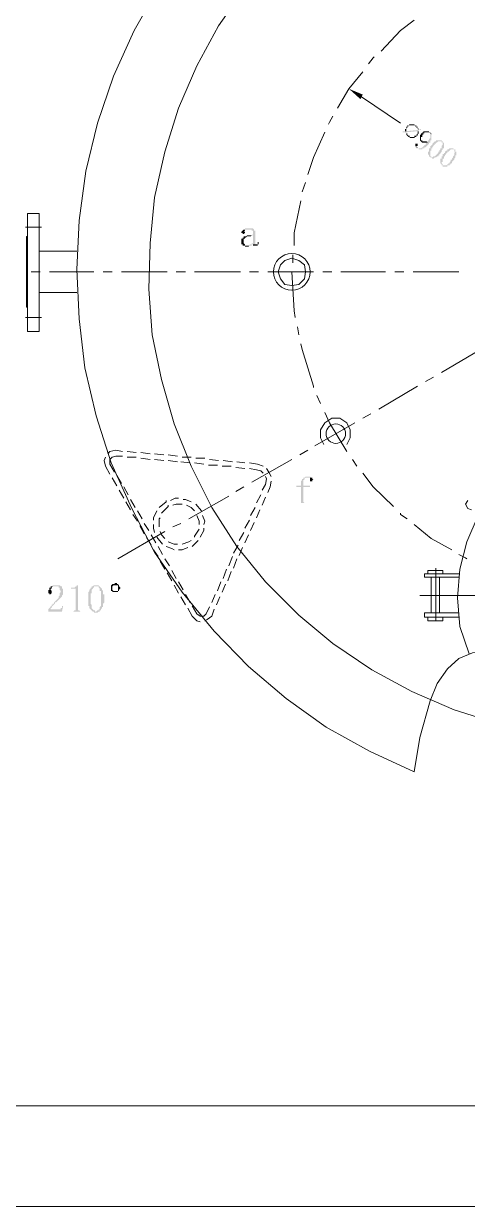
# Model space of a CAD drawing. Header units: millimetres. Extents: x 6 to 291, y 3 to 207.
# Drawn here: x 37.44 to 53.87, y 3.17 to 46.95 of the extents above; entities that cross this region are included whole.
import ezdxf

# ---------------------------------------------------------------- set-up
doc = ezdxf.new("R2010")
doc.units = ezdxf.units.MM

msp = doc.modelspace()

# ---------------------------------------------------------------- hatches: boundary and pattern name
at = {"true_color": 0x00ff00}
h = msp.add_hatch(color=3, dxfattribs=at)
h.dxf.hatch_style = 2
h.paths.add_polyline_path([(49.995526, 44.323), (49.910859, 44.153667), (49.487526, 44.534667)])
h = msp.add_hatch(color=3, dxfattribs=at)
h.dxf.hatch_style = 2
h.paths.add_polyline_path([(52.154526, 43.053), (52.069859, 43.010667), (52.027526, 43.053), (52.027526, 43.010667), (51.604192, 42.968333), (51.477192, 42.968333), (51.477192, 42.926), (51.561859, 42.926), (51.604192, 42.883667), (51.604192, 42.926), (52.027526, 42.968333), (52.069859, 42.968333), (52.069859, 43.010667), (52.154526, 43.010667)])
h = msp.add_hatch(color=3, dxfattribs=at)
h.dxf.hatch_style = 2
h.paths.add_polyline_path([(51.942859, 43.18), (51.900526, 43.222333), (51.731192, 43.222333), (51.688859, 43.18), (51.646526, 43.18), (51.646526, 43.137667), (51.604192, 43.137667), (51.604192, 43.095333), (51.604192, 43.053), (51.561859, 43.053), (51.561859, 43.010667), (51.561859, 42.968333), (51.604192, 42.968333), (51.604192, 43.010667), (51.604192, 43.053), (51.646526, 43.095333), (51.646526, 43.137667), (51.688859, 43.137667), (51.688859, 43.18), (51.942859, 43.18), (51.942859, 43.137667), (52.027526, 43.095333), (52.027526, 43.137667), (51.985192, 43.137667), (51.985192, 43.18)])
h = msp.add_hatch(color=3, dxfattribs=at)
h.dxf.hatch_style = 2
h.paths.add_polyline_path([(51.604192, 42.883667), (51.561859, 42.926), (51.604192, 42.883667), (51.604192, 42.841333), (51.646526, 42.799), (51.688859, 42.756667), (51.731192, 42.756667), (51.731192, 42.714333), (51.773526, 42.714333), (51.688859, 42.799), (51.646526, 42.841333), (51.646526, 42.883667)])
h = msp.add_hatch(color=3, dxfattribs=at)
h.dxf.hatch_style = 2
h.paths.add_polyline_path([(52.069859, 42.968333), (52.027526, 42.968333), (52.027526, 42.926), (52.027526, 42.883667), (51.985192, 42.841333), (51.985192, 42.799), (51.900526, 42.799), (51.900526, 42.756667), (51.731192, 42.756667), (51.731192, 42.799), (51.688859, 42.799), (51.773526, 42.714333), (51.900526, 42.714333), (51.942859, 42.756667), (51.985192, 42.756667), (51.985192, 42.799), (52.027526, 42.799), (52.027526, 42.841333), (52.069859, 42.883667), (52.069859, 42.926)])
h = msp.add_hatch(color=3, dxfattribs=at)
h.dxf.hatch_style = 2
h.paths.add_polyline_path([(52.027526, 43.095333), (51.942859, 43.137667), (51.985192, 43.137667), (51.985192, 43.095333), (52.027526, 43.095333), (52.027526, 43.053), (52.069859, 43.010667), (52.069859, 43.053)])
h = msp.add_hatch(color=3, dxfattribs=at)
h.dxf.hatch_style = 2
h.paths.add_polyline_path([(52.535526, 42.841333), (52.450859, 42.926), (52.493192, 42.883667), (52.493192, 42.841333), (52.493192, 42.799), (52.493192, 42.756667), (52.493192, 42.714333), (52.450859, 42.672), (52.450859, 42.629667), (52.408526, 42.629667), (52.408526, 42.587333), (52.366192, 42.587333), (52.408526, 42.545), (52.366192, 42.545), (52.323859, 42.502667), (52.323859, 42.460333), (52.281526, 42.460333), (52.281526, 42.418), (52.239192, 42.418), (52.239192, 42.375667), (52.196859, 42.375667), (52.154526, 42.333333), (52.027526, 42.333333), (52.027526, 42.375667), (51.942859, 42.418), (51.942859, 42.375667), (51.985192, 42.375667), (51.985192, 42.333333), (52.069859, 42.333333), (52.069859, 42.291), (52.196859, 42.291), (52.196859, 42.333333), (52.281526, 42.333333), (52.281526, 42.375667), (52.323859, 42.375667), (52.366192, 42.418), (52.408526, 42.460333), (52.450859, 42.502667), (52.450859, 42.545), (52.493192, 42.545), (52.493192, 42.587333), (52.493192, 42.629667), (52.535526, 42.629667), (52.535526, 42.672), (52.535526, 42.714333), (52.535526, 42.756667), (52.535526, 42.799)])
h = msp.add_hatch(color=3, dxfattribs=at)
h.dxf.hatch_style = 2
h.paths.add_polyline_path([(52.450859, 42.926), (52.450859, 42.968333), (52.239192, 42.968333), (52.239192, 42.926), (52.196859, 42.926), (52.196859, 42.883667), (52.154526, 42.883667), (52.154526, 42.841333), (52.112192, 42.841333), (52.112192, 42.799), (52.112192, 42.756667), (52.112192, 42.714333), (52.112192, 42.672), (52.196859, 42.587333), (52.196859, 42.629667), (52.154526, 42.629667), (52.154526, 42.672), (52.154526, 42.714333), (52.154526, 42.756667), (52.196859, 42.756667), (52.196859, 42.799), (52.196859, 42.841333), (52.239192, 42.841333), (52.239192, 42.883667), (52.281526, 42.883667), (52.281526, 42.926), (52.450859, 42.926), (52.535526, 42.841333), (52.535526, 42.883667), (52.493192, 42.883667), (52.493192, 42.926)])
h = msp.add_hatch(color=3, dxfattribs=at)
h.dxf.hatch_style = 2
h.paths.add_polyline_path([(52.027526, 42.502667), (51.942859, 42.502667), (51.942859, 42.460333), (51.942859, 42.418), (52.027526, 42.375667), (51.985192, 42.375667), (51.985192, 42.418), (52.027526, 42.418), (52.027526, 42.460333)])
h = msp.add_hatch(color=3, dxfattribs=at)
h.dxf.hatch_style = 2
h.paths.add_polyline_path([(52.366192, 42.587333), (52.196859, 42.587333), (52.112192, 42.672), (52.112192, 42.629667), (52.154526, 42.587333), (52.196859, 42.545), (52.408526, 42.545)])
h = msp.add_hatch(color=3, dxfattribs=at)
h.dxf.hatch_style = 2
h.paths.add_polyline_path([(52.831859, 42.629667), (52.704859, 42.629667), (52.704859, 42.587333), (52.662526, 42.587333), (52.620192, 42.545), (52.577859, 42.502667), (52.577859, 42.460333), (52.535526, 42.460333), (52.535526, 42.418), (52.493192, 42.418), (52.493192, 42.375667), (52.493192, 42.333333), (52.450859, 42.333333), (52.450859, 42.291), (52.450859, 42.248667), (52.450859, 42.206333), (52.408526, 42.206333), (52.408526, 42.164), (52.408526, 42.121667), (52.450859, 42.079333), (52.450859, 42.037), (52.493192, 41.994667), (52.535526, 41.994667), (52.577859, 41.952333), (52.620192, 41.952333), (52.535526, 42.037), (52.493192, 42.037), (52.493192, 42.079333), (52.493192, 42.121667), (52.493192, 42.164), (52.493192, 42.206333), (52.493192, 42.248667), (52.535526, 42.248667), (52.535526, 42.291), (52.535526, 42.333333), (52.577859, 42.333333), (52.577859, 42.375667), (52.620192, 42.418), (52.620192, 42.460333), (52.662526, 42.460333), (52.662526, 42.502667), (52.704859, 42.502667), (52.704859, 42.545), (52.747192, 42.545), (52.789526, 42.587333), (52.916526, 42.587333)])
h = msp.add_hatch(color=3, dxfattribs=at)
h.dxf.hatch_style = 2
h.paths.add_polyline_path([(52.916526, 42.629667), (52.831859, 42.629667), (52.916526, 42.587333), (52.916526, 42.545), (52.958859, 42.545), (52.958859, 42.502667), (52.958859, 42.460333), (52.916526, 42.418), (52.916526, 42.375667), (52.916526, 42.333333), (52.874192, 42.333333), (52.874192, 42.291), (52.831859, 42.248667), (52.831859, 42.206333), (52.789526, 42.206333), (52.789526, 42.164), (52.747192, 42.121667), (52.704859, 42.079333), (52.662526, 42.037), (52.620192, 42.037), (52.577859, 41.994667), (52.535526, 41.994667), (52.535526, 42.037), (52.620192, 41.952333), (52.662526, 41.994667), (52.704859, 41.994667), (52.747192, 42.037), (52.789526, 42.037), (52.789526, 42.079333), (52.831859, 42.079333), (52.831859, 42.121667), (52.874192, 42.121667), (52.874192, 42.164), (52.916526, 42.206333), (52.916526, 42.248667), (52.958859, 42.291), (52.958859, 42.333333), (53.001192, 42.333333), (53.001192, 42.375667), (53.001192, 42.418), (53.001192, 42.460333), (53.001192, 42.502667), (53.001192, 42.545), (52.958859, 42.545), (52.958859, 42.587333)])
h = msp.add_hatch(color=3, dxfattribs=at)
h.dxf.hatch_style = 2
h.paths.add_polyline_path([(53.297526, 42.333333), (53.212859, 42.333333), (53.170526, 42.291), (53.128192, 42.291), (53.128192, 42.248667), (53.085859, 42.248667), (53.043526, 42.206333), (53.043526, 42.164), (53.001192, 42.164), (53.001192, 42.121667), (52.958859, 42.121667), (52.958859, 42.079333), (52.958859, 42.037), (52.916526, 42.037), (52.916526, 41.994667), (52.916526, 41.952333), (52.874192, 41.952333), (52.874192, 41.91), (52.874192, 41.867667), (52.874192, 41.783), (52.916526, 41.740667), (52.916526, 41.698333), (52.958859, 41.698333), (52.958859, 41.656), (53.043526, 41.656), (52.958859, 41.698333), (52.958859, 41.740667), (52.916526, 41.783), (52.916526, 41.825333), (52.958859, 41.825333), (52.958859, 41.867667), (52.958859, 41.91), (52.958859, 41.952333), (53.001192, 41.952333), (53.001192, 41.994667), (53.001192, 42.037), (53.043526, 42.037), (53.043526, 42.079333), (53.085859, 42.121667), (53.085859, 42.164), (53.128192, 42.164), (53.128192, 42.206333), (53.170526, 42.206333), (53.212859, 42.248667), (53.255192, 42.291), (53.339859, 42.291)])
h = msp.add_hatch(color=3, dxfattribs=at)
h.dxf.hatch_style = 2
h.paths.add_polyline_path([(53.382192, 42.291), (53.339859, 42.333333), (53.297526, 42.333333), (53.339859, 42.291), (53.382192, 42.291), (53.382192, 42.248667), (53.382192, 42.206333), (53.424526, 42.206333), (53.382192, 42.164), (53.382192, 42.121667), (53.382192, 42.079333), (53.339859, 42.037), (53.339859, 41.994667), (53.297526, 41.952333), (53.297526, 41.91), (53.255192, 41.91), (53.255192, 41.867667), (53.212859, 41.825333), (53.212859, 41.783), (53.170526, 41.783), (53.170526, 41.740667), (53.128192, 41.740667), (53.085859, 41.698333), (52.958859, 41.698333), (53.043526, 41.656), (53.128192, 41.656), (53.128192, 41.698333), (53.212859, 41.698333), (53.212859, 41.740667), (53.255192, 41.740667), (53.255192, 41.783), (53.297526, 41.783), (53.297526, 41.825333), (53.339859, 41.867667), (53.382192, 41.91), (53.382192, 41.952333), (53.424526, 41.994667), (53.424526, 42.037), (53.424526, 42.079333), (53.466859, 42.079333), (53.466859, 42.121667), (53.466859, 42.206333), (53.424526, 42.206333), (53.424526, 42.248667), (53.424526, 42.291)])
at = {"true_color": 0x00b8b8}
h = msp.add_hatch(color=132, dxfattribs=at)
h.dxf.hatch_style = 2
h.paths.add_polyline_path([(45.635192, 39.327667), (45.592859, 39.327667), (45.550526, 39.285333), (45.508192, 39.243), (45.508192, 39.200667), (45.550526, 39.200667), (45.550526, 39.158333), (45.592859, 39.158333), (45.635192, 39.200667), (45.635192, 39.243), (45.592859, 39.243), (45.635192, 39.285333), (45.635192, 39.327667), (45.804526, 39.327667)])
h = msp.add_hatch(color=132, dxfattribs=at)
h.dxf.hatch_style = 2
h.paths.add_polyline_path([(45.719859, 39.116), (45.677526, 39.073667), (45.592859, 39.073667), (45.592859, 39.031333), (45.550526, 39.031333), (45.550526, 38.989), (45.508192, 38.989), (45.508192, 38.904333), (45.508192, 38.862), (45.508192, 38.819667), (45.508192, 38.777333), (45.550526, 38.777333), (45.550526, 38.735), (45.635192, 38.735), (45.635192, 38.692667), (45.762192, 38.692667), (45.804526, 38.735), (45.846859, 38.735), (45.635192, 38.735), (45.635192, 38.777333), (45.592859, 38.819667), (45.592859, 38.904333), (45.592859, 38.946667), (45.592859, 38.989), (45.635192, 38.989), (45.635192, 39.031333), (45.677526, 39.031333), (45.719859, 39.073667), (45.846859, 39.073667), (45.889192, 39.116), (45.931526, 39.116)])
h = msp.add_hatch(color=132, dxfattribs=at)
h.dxf.hatch_style = 2
h.paths.add_polyline_path([(45.762192, 39.37), (45.635192, 39.37), (45.635192, 39.327667), (45.889192, 39.327667), (45.889192, 39.285333), (45.931526, 39.285333), (45.931526, 39.158333), (45.889192, 39.116), (45.719859, 39.116), (45.931526, 39.116), (45.931526, 38.819667), (45.889192, 38.819667), (45.889192, 38.777333), (45.804526, 38.777333), (45.804526, 38.735), (45.719859, 38.735), (45.889192, 38.735), (45.889192, 38.777333), (46.016192, 38.777333), (46.016192, 39.200667), (46.016192, 39.285333), (45.973859, 39.285333), (45.973859, 39.327667), (45.931526, 39.37), (45.804526, 39.37)])
h = msp.add_hatch(color=132, dxfattribs=at)
h.dxf.hatch_style = 2
h.paths.add_polyline_path([(46.143192, 38.862), (46.100859, 38.862), (46.100859, 38.777333), (46.058526, 38.777333), (45.931526, 38.735), (46.100859, 38.735), (46.100859, 38.777333), (46.143192, 38.777333), (46.143192, 38.819667)])
h = msp.add_hatch(color=132, dxfattribs=at)
h.dxf.hatch_style = 2
h.paths.add_polyline_path([(46.016192, 38.777333), (45.931526, 38.777333), (45.931526, 38.735), (46.058526, 38.777333)])
h = msp.add_hatch(color=132, dxfattribs=at)
h.dxf.hatch_style = 2
h.paths.add_polyline_path([(47.963526, 30.183667), (47.878859, 30.183667), (47.836526, 30.141333), (47.794192, 30.141333), (47.794192, 30.099), (47.751859, 30.099), (47.751859, 30.056667), (47.709526, 30.014333), (47.709526, 29.845), (47.540192, 29.845), (47.540192, 29.802667), (47.709526, 29.802667), (47.709526, 29.252333), (47.709526, 29.21), (47.582526, 29.21), (48.005859, 29.21), (47.836526, 29.21), (47.794192, 29.252333), (47.794192, 29.802667), (48.048192, 29.802667), (48.048192, 29.845), (47.794192, 29.845), (47.794192, 29.972), (47.794192, 30.056667), (47.836526, 30.056667), (47.836526, 30.099), (47.878859, 30.141333), (48.090526, 30.141333), (48.048192, 30.183667), (48.005859, 30.183667)])
h = msp.add_hatch(color=132, dxfattribs=at)
h.dxf.hatch_style = 2
h.paths.add_polyline_path([(48.090526, 30.141333), (47.963526, 30.141333), (48.048192, 30.141333), (48.048192, 30.056667), (48.048192, 30.014333), (48.132859, 30.014333), (48.132859, 30.056667), (48.175192, 30.056667), (48.132859, 30.099), (48.132859, 30.141333)])
h = msp.add_hatch(color=7)
h.dxf.hatch_style = 2
h.paths.add_polyline_path([(38.650192, 26.162), (38.523192, 26.162), (38.480859, 26.119667), (38.734859, 26.119667), (38.734859, 26.077333), (38.777192, 26.077333), (38.777192, 26.035), (38.777192, 25.992667), (38.819526, 25.950333), (38.819526, 25.908), (38.777192, 25.865667), (38.777192, 25.823333), (38.777192, 25.781), (38.734859, 25.738667), (38.734859, 25.696333), (38.692526, 25.654), (38.650192, 25.611667), (38.607859, 25.569333), (38.565526, 25.527), (38.565526, 25.484667), (38.523192, 25.484667), (38.523192, 25.442333), (38.480859, 25.442333), (38.480859, 25.4), (38.438526, 25.4), (38.438526, 25.357667), (38.396192, 25.315333), (38.353859, 25.273), (38.353859, 25.230667), (38.396192, 25.273), (38.438526, 25.273), (38.438526, 25.315333), (38.480859, 25.315333), (38.480859, 25.357667), (38.523192, 25.4), (38.565526, 25.442333), (38.607859, 25.484667), (38.607859, 25.527), (38.650192, 25.527), (38.692526, 25.569333), (38.734859, 25.611667), (38.777192, 25.654), (38.819526, 25.696333), (38.861859, 25.738667), (38.861859, 25.781), (38.904192, 25.823333), (38.904192, 25.908), (38.904192, 25.992667), (38.904192, 26.035), (38.861859, 26.035), (38.861859, 26.119667), (38.819526, 26.119667), (38.777192, 26.162)])
h = msp.add_hatch(color=7)
h.dxf.hatch_style = 2
h.paths.add_polyline_path([(38.480859, 26.119667), (38.438526, 26.119667), (38.438526, 26.077333), (38.396192, 26.077333), (38.396192, 25.992667), (38.353859, 25.992667), (38.353859, 25.908), (38.353859, 25.865667), (38.396192, 25.865667), (38.396192, 25.823333), (38.438526, 25.823333), (38.480859, 25.865667), (38.480859, 25.908), (38.480859, 25.950333), (38.438526, 25.992667), (38.438526, 26.035), (38.480859, 26.035), (38.480859, 26.077333), (38.523192, 26.119667), (38.607859, 26.119667)])
h = msp.add_hatch(color=7)
h.dxf.hatch_style = 2
h.paths.add_polyline_path([(39.454526, 26.162), (39.412192, 26.162), (39.412192, 26.119667), (39.369859, 26.119667), (39.327526, 26.077333), (39.200526, 26.077333), (39.200526, 26.035), (39.369859, 26.035), (39.369859, 25.230667), (39.327526, 25.230667), (39.285192, 25.188333), (39.200526, 25.188333), (39.623859, 25.188333), (39.539192, 25.188333), (39.496859, 25.230667), (39.454526, 25.230667), (39.454526, 25.315333)])
h = msp.add_hatch(color=7)
h.dxf.hatch_style = 2
h.paths.add_polyline_path([(40.004859, 26.119667), (39.962526, 26.119667), (39.962526, 26.077333), (39.920192, 26.077333), (39.920192, 26.035), (39.877859, 25.992667), (39.877859, 25.950333), (39.835526, 25.908), (39.835526, 25.865667), (39.835526, 25.781), (39.835526, 25.654), (39.835526, 25.569333), (39.835526, 25.442333), (39.835526, 25.4), (39.877859, 25.4), (39.877859, 25.315333), (39.920192, 25.273), (39.962526, 25.230667), (40.004859, 25.188333), (40.047192, 25.188333), (40.047192, 25.146), (40.174192, 25.146), (40.216526, 25.188333), (40.258859, 25.188333), (40.089526, 25.188333), (40.089526, 25.230667), (40.047192, 25.230667), (40.004859, 25.273), (39.962526, 25.315333), (39.962526, 25.357667), (39.962526, 25.4), (39.962526, 25.442333), (39.920192, 25.484667), (39.920192, 25.611667), (39.920192, 25.738667), (39.920192, 25.865667), (39.962526, 25.865667), (39.962526, 25.950333), (39.962526, 25.992667), (40.004859, 26.035), (40.004859, 26.077333), (40.047192, 26.077333), (40.047192, 26.119667), (40.131859, 26.119667)])
h = msp.add_hatch(color=7)
h.dxf.hatch_style = 2
h.paths.add_polyline_path([(40.131859, 26.162), (40.047192, 26.162), (40.004859, 26.119667), (40.216526, 26.119667), (40.216526, 26.077333), (40.258859, 26.035), (40.258859, 25.992667), (40.258859, 25.950333), (40.301192, 25.950333), (40.301192, 25.908), (40.301192, 25.781), (40.301192, 25.654), (40.301192, 25.484667), (40.301192, 25.4), (40.258859, 25.357667), (40.258859, 25.273), (40.216526, 25.273), (40.216526, 25.230667), (40.174192, 25.230667), (40.131859, 25.188333), (40.258859, 25.188333), (40.258859, 25.230667), (40.301192, 25.230667), (40.301192, 25.273), (40.343526, 25.315333), (40.343526, 25.357667), (40.385859, 25.357667), (40.385859, 25.4), (40.385859, 25.484667), (40.428192, 25.527), (40.428192, 25.611667), (40.428192, 25.654), (40.428192, 25.823333), (40.385859, 25.823333), (40.385859, 25.908), (40.385859, 25.950333), (40.343526, 25.992667), (40.343526, 26.035), (40.301192, 26.077333), (40.258859, 26.119667), (40.216526, 26.162)])
h = msp.add_hatch(color=7)
h.dxf.hatch_style = 2
h.paths.add_polyline_path([(40.724526, 26.204333), (40.682192, 26.162), (40.682192, 26.077333), (40.682192, 26.035), (40.682192, 25.950333), (40.851526, 25.950333), (40.766859, 25.950333), (40.724526, 25.992667), (40.724526, 26.035), (40.724526, 26.119667), (40.766859, 26.162), (40.851526, 26.162)])
h = msp.add_hatch(color=7)
h.dxf.hatch_style = 2
h.paths.add_polyline_path([(40.851526, 26.246667), (40.809192, 26.246667), (40.809192, 26.204333), (40.724526, 26.204333), (40.851526, 26.162), (40.936192, 26.162), (40.936192, 26.077333), (40.936192, 26.035), (40.936192, 25.950333), (40.724526, 25.950333), (40.724526, 25.908), (40.936192, 25.908), (40.936192, 25.950333), (40.978526, 25.950333), (40.978526, 25.992667), (41.020859, 26.035), (41.020859, 26.077333), (40.978526, 26.119667), (40.978526, 26.162), (40.936192, 26.204333), (40.893859, 26.204333), (40.893859, 26.246667)])
h = msp.add_hatch(color=7)
h.dxf.hatch_style = 2
h.paths.add_polyline_path([(38.904192, 25.4), (38.861859, 25.4), (38.861859, 25.357667), (38.861859, 25.315333), (38.819526, 25.315333), (38.819526, 25.273), (38.396192, 25.273), (38.353859, 25.230667), (38.353859, 25.188333), (38.861859, 25.188333)])

# ---------------------------------------------------------------- linework, layer by layer
at = {"color": 8, "lineweight": 0, "true_color": 0x808080}
msp.add_lwpolyline([(290.829944, 3.175), (290.829944, 206.629), (6.138277, 206.629), (6.138277, 3.175)], close=True, dxfattribs=at)
at = {"color": 7, "lineweight": 0}
for points in [[(287.10461, 6.900333), (287.10461, 202.903667), (9.86361, 202.903667), (9.86361, 6.900333)], [(47.878859, 37.761333), (47.836526, 38.015333), (47.624859, 38.184667), (47.370859, 38.269333), (47.116859, 38.184667), (46.947526, 38.015333), (46.862859, 37.761333), (46.947526, 37.507333), (47.116859, 37.295667), (47.370859, 37.253333), (47.624859, 37.295667), (47.836526, 37.507333)]]:
    msp.add_lwpolyline(points, close=True, dxfattribs=at)
for points in [[(42.417859, 48.26), (41.528859, 46.693667), (40.766859, 45.000333), (40.174192, 43.264667), (39.750859, 41.486667), (39.496859, 39.666333), (39.412192, 37.846), (39.496859, 36.025667), (39.708526, 34.205333), (40.131859, 32.427333), (40.682192, 30.691667), (41.444192, 28.998333), (42.290859, 27.389667), (43.306859, 25.908), (44.492192, 24.468667), (45.762192, 23.156333), (47.159192, 21.971), (48.640859, 20.912667), (50.249526, 20.023667), (51.900526, 19.261667)], [(45.635192, 48.26), (44.661526, 46.863), (43.857192, 45.381333), (43.179859, 43.815), (42.671859, 42.206333), (42.290859, 40.513), (42.121526, 38.819667), (42.079192, 37.126333), (42.206192, 35.433), (42.544859, 33.782), (43.010526, 32.131), (43.645526, 30.564667), (44.407526, 29.040667), (45.338859, 27.601333), (46.397192, 26.289), (47.624859, 25.061333), (48.894859, 24.003), (50.334192, 23.029333), (51.815859, 22.225), (53.382192, 21.547667), (54.990859, 21.039667), (56.641859, 20.701)], [(38.015192, 39.920333), (37.591859, 39.920333)], [(37.591859, 35.56), (37.591859, 39.920333)], [(38.015192, 39.920333), (38.015192, 35.56)], [(37.591859, 39.073667), (37.549526, 39.073667)], [(37.549526, 36.449), (37.549526, 39.073667)], [(38.015192, 38.523333), (39.412192, 38.523333)], [(39.412192, 36.999333), (38.015192, 36.999333)], [(37.591859, 36.449), (37.549526, 36.449)], [(38.015192, 35.56), (37.591859, 35.56)], [(49.402859, 31.369), (49.529859, 31.623), (49.529859, 31.919333), (49.402859, 32.173333), (49.148859, 32.342667), (48.852526, 32.342667), (48.598526, 32.173333), (48.429192, 31.919333), (48.429192, 31.623), (48.556192, 31.369)], [(53.890192, 29.294667), (53.805526, 29.167667), (53.890192, 28.998333), (54.017192, 28.956)], [(54.271192, 28.744333), (53.847859, 27.770667), (53.593859, 26.754667), (53.509192, 25.696333), (53.593859, 24.638), (53.932526, 23.622)], [(52.408526, 26.585333), (52.408526, 26.712333), (52.704859, 26.712333)], [(52.958859, 26.585333), (52.958859, 26.712333), (52.704859, 26.712333)], [(53.551526, 26.458333), (52.281526, 26.458333), (52.281526, 26.585333), (53.551526, 26.585333)], [(52.535526, 26.458333), (52.535526, 25.146)], [(52.831859, 26.458333), (52.831859, 25.146)], [(53.551526, 25.146), (52.281526, 25.146), (52.281526, 24.976667), (53.551526, 24.976667)], [(52.408526, 24.976667), (52.408526, 24.849667), (52.704859, 24.849667)], [(52.958859, 24.976667), (52.958859, 24.849667), (52.704859, 24.849667)]]:
    msp.add_lwpolyline(points, dxfattribs=at)
at = {"color": 1, "lineweight": 0, "true_color": 0xff0000}
for points in [[(51.900526, 47.074667), (51.392526, 46.693667), (50.672859, 45.931667)], [(50.418859, 45.72), (50.376526, 45.677667), (50.207192, 45.466)], [(49.995526, 45.169667), (49.487526, 44.534667), (49.064192, 43.815)], [(48.894859, 43.518667), (48.767859, 43.307), (48.725526, 43.222333)], [(48.598526, 42.926), (48.175192, 41.994667), (47.963526, 41.359667)], [(47.878859, 41.063333), (47.751859, 40.724667)], [(47.709526, 40.386), (47.455526, 39.200667), (47.455526, 38.735)], [(38.099859, 39.412333), (37.507192, 39.412333)], [(47.413192, 38.396333), (47.413192, 38.1)], [(37.718859, 37.761333), (38.057526, 37.761333)], [(38.396192, 37.761333), (40.047192, 37.761333)], [(40.385859, 37.761333), (40.724526, 37.761333)], [(41.063192, 37.761333), (42.756526, 37.761333)], [(43.095192, 37.761333), (43.433859, 37.761333)], [(43.772526, 37.761333), (45.465859, 37.761333)], [(45.804526, 37.761333), (46.143192, 37.761333)], [(46.481859, 37.761333), (48.175192, 37.761333)], [(47.370859, 37.761333), (47.455526, 36.322), (47.497859, 36.068)], [(48.513859, 37.761333), (48.852526, 37.761333)], [(49.191192, 37.761333), (50.842192, 37.761333)], [(51.180859, 37.761333), (51.519526, 37.761333)], [(51.858192, 37.761333), (53.551526, 37.761333)], [(38.099859, 36.068), (37.507192, 36.068)], [(47.582526, 35.729333), (47.624859, 35.433)], [(47.709526, 35.094333), (47.751859, 34.882667), (48.175192, 33.528), (48.175192, 33.485667)], [(52.916526, 34.036), (54.355859, 34.882667)], [(52.323859, 33.697333), (52.620192, 33.866667)], [(50.588192, 32.681333), (52.027526, 33.528)], [(48.302192, 33.189333), (48.429192, 32.893)], [(48.598526, 32.554333), (48.767859, 32.173333), (49.402859, 31.115)], [(49.995526, 32.342667), (50.291859, 32.512)], [(48.217526, 31.326667), (49.699192, 32.173333)], [(47.667192, 30.988), (47.963526, 31.157333)], [(45.889192, 29.972), (47.370859, 30.818667)], [(49.614526, 30.818667), (49.783859, 30.564667)], [(49.995526, 30.310667), (50.376526, 29.802667), (51.138526, 29.083)], [(45.296526, 29.633333), (45.592859, 29.802667)], [(43.560859, 28.617333), (45.042526, 29.464)], [(51.392526, 28.829), (51.392526, 28.786667), (51.646526, 28.617333)], [(40.936192, 27.135667), (42.671859, 28.151667)], [(42.968192, 28.321), (43.264526, 28.448)], [(51.900526, 28.405667), (52.535526, 27.897667), (53.297526, 27.474333)], [(53.551526, 27.305), (53.805526, 27.178), (53.847859, 27.135667)], [(52.704859, 26.797), (52.704859, 24.849667)], [(54.228859, 25.781), (52.112192, 25.781)]]:
    msp.add_lwpolyline(points, dxfattribs=at)
at = {"color": 3, "lineweight": 0, "true_color": 0x00ff00}
msp.add_lwpolyline([(51.392526, 43.264667), (49.953192, 44.238333)], dxfattribs=at)
at = {"color": 4, "lineweight": 0, "true_color": 0x00ffff}
for points in [[(40.851526, 31.157333), (40.639859, 31.115), (40.555192, 31.030333)], [(41.105526, 31.115), (40.851526, 31.157333)], [(41.613526, 31.072667), (41.274859, 31.115)], [(40.470526, 30.903333), (40.428192, 30.776333), (40.470526, 30.564667)], [(40.851526, 30.945667), (40.724526, 30.903333), (40.639859, 30.818667), (40.639859, 30.649333)], [(40.809192, 30.353), (40.639859, 30.649333)], [(41.105526, 30.945667), (40.851526, 30.945667)], [(41.613526, 30.903333), (41.274859, 30.903333)], [(42.121526, 31.030333), (41.782859, 31.072667)], [(42.121526, 30.818667), (41.782859, 30.861)], [(42.629526, 30.988), (42.290859, 31.030333)], [(42.629526, 30.776333), (42.290859, 30.818667)], [(43.137526, 30.945667), (42.798859, 30.988)], [(43.137526, 30.734), (42.798859, 30.776333)], [(43.603192, 30.691667), (43.264526, 30.734)], [(43.645526, 30.903333), (43.306859, 30.903333)], [(44.111192, 30.649333), (43.772526, 30.691667)], [(44.153526, 30.861), (43.814859, 30.861)], [(44.661526, 30.776333), (44.322859, 30.818667)], [(45.169526, 30.734), (44.830859, 30.776333)], [(45.635192, 30.691667), (45.338859, 30.734)], [(46.100859, 30.649333), (45.804526, 30.691667)], [(46.312526, 30.564667), (46.100859, 30.649333)], [(40.639859, 30.268333), (40.470526, 30.564667)], [(41.063192, 29.929667), (40.893859, 30.226)], [(44.619192, 30.607), (44.280526, 30.607)], [(45.127192, 30.564667), (44.788526, 30.564667)], [(45.635192, 30.48), (45.296526, 30.522333)], [(46.058526, 30.437667), (45.804526, 30.48)], [(46.312526, 30.310667), (46.227859, 30.395333), (46.058526, 30.437667)], [(46.608859, 30.183667), (46.524192, 30.353), (46.439526, 30.48)], [(40.893859, 29.845), (40.724526, 30.141333)], [(41.317192, 29.506333), (41.147859, 29.802667)], [(46.397192, 29.887333), (46.270192, 29.675667)], [(46.397192, 29.887333), (46.439526, 30.099), (46.397192, 30.183667)], [(46.566526, 29.802667), (46.481859, 29.591)], [(46.566526, 29.802667), (46.608859, 30.014333)], [(41.147859, 29.379333), (40.978526, 29.675667)], [(41.571192, 29.040667), (41.401859, 29.337)], [(43.179859, 29.379333), (43.052859, 29.379333), (42.883526, 29.294667)], [(43.645526, 29.252333), (43.433859, 29.337), (43.349192, 29.337)], [(46.227859, 29.506333), (46.058526, 29.21)], [(46.397192, 29.421667), (46.270192, 29.125333)], [(41.401859, 28.956), (41.232526, 29.252333)], [(41.825192, 28.617333), (41.655859, 28.913667)], [(42.375526, 28.913667), (42.248526, 28.659667), (42.248526, 28.575)], [(42.714192, 29.252333), (42.460192, 29.040667)], [(42.798859, 29.083), (42.587192, 28.871333), (42.544859, 28.829)], [(42.714192, 29.252333), (42.714192, 29.294667)], [(42.798859, 29.083), (42.798859, 29.125333)], [(43.306859, 29.167667), (43.095192, 29.167667), (42.968192, 29.125333)], [(43.772526, 28.913667), (43.645526, 29.040667), (43.476192, 29.125333)], [(44.026526, 28.913667), (43.814859, 29.167667)], [(46.016192, 29.040667), (45.846859, 28.744333)], [(46.185526, 28.956), (46.058526, 28.659667)], [(41.655859, 28.532667), (41.486526, 28.786667)], [(42.502526, 28.659667), (42.460192, 28.617333), (42.460192, 28.321)], [(43.941859, 28.405667), (43.941859, 28.532667), (43.857192, 28.744333)], [(44.111192, 28.405667), (44.153526, 28.532667), (44.068859, 28.744333)], [(45.804526, 28.575), (45.635192, 28.278667)], [(45.973859, 28.490333), (45.846859, 28.194)], [(41.909859, 28.067), (41.740526, 28.363333)], [(42.079192, 28.194), (41.909859, 28.448)], [(42.333192, 27.728333), (42.163859, 28.024667)], [(42.248526, 28.405667), (42.248526, 28.278667), (42.290859, 28.109333)], [(42.502526, 28.151667), (42.544859, 28.024667), (42.671859, 27.897667)], [(43.772526, 27.94), (43.772526, 27.982333), (43.941859, 28.236333)], [(43.984192, 27.94), (44.111192, 28.194), (44.111192, 28.278667)], [(45.592859, 28.109333), (45.423526, 27.813)], [(45.762192, 28.024667), (45.635192, 27.728333)], [(42.163859, 27.643667), (41.994526, 27.94)], [(42.375526, 27.94), (42.587192, 27.686)], [(42.587192, 27.305), (42.417859, 27.601333)], [(42.714192, 27.601333), (42.925859, 27.516667), (43.010526, 27.474333)], [(42.798859, 27.770667), (43.010526, 27.686), (43.137526, 27.686)], [(43.306859, 27.686), (43.560859, 27.770667), (43.645526, 27.813)], [(43.687859, 27.601333), (43.899526, 27.813)], [(45.381192, 27.643667), (45.211859, 27.347333)], [(42.417859, 27.220333), (42.248526, 27.474333)], [(43.179859, 27.474333), (43.306859, 27.474333), (43.518526, 27.559)], [(45.169526, 27.220333), (45.042526, 26.881667)], [(45.550526, 27.559), (45.423526, 27.262667)], [(42.671859, 26.754667), (42.502526, 27.051)], [(42.841192, 26.881667), (42.671859, 27.135667)], [(43.095192, 26.416), (42.925859, 26.712333)], [(44.957859, 26.754667), (44.830859, 26.416)], [(45.338859, 27.135667), (45.211859, 26.797)], [(42.925859, 26.331333), (42.756526, 26.627667)], [(43.349192, 25.992667), (43.179859, 26.289)], [(44.746192, 26.289), (44.619192, 25.950333)], [(45.127192, 26.67), (45.000192, 26.331333)], [(43.179859, 25.865667), (43.010526, 26.162)], [(44.915526, 26.204333), (44.788526, 25.908)], [(43.433859, 25.442333), (43.264526, 25.738667)], [(43.603192, 25.527), (43.433859, 25.823333)], [(43.857192, 25.103667), (43.687859, 25.4)], [(44.534526, 25.823333), (44.407526, 25.527)], [(44.703859, 25.738667), (44.576859, 25.442333)], [(43.687859, 25.019), (43.518526, 25.315333)], [(43.687859, 25.019), (43.857192, 24.849667), (43.984192, 24.807333)], [(43.857192, 25.103667), (43.984192, 25.019), (44.111192, 25.019), (44.195859, 25.103667)], [(44.153526, 24.849667), (44.238192, 24.892), (44.407526, 25.019)], [(44.322859, 25.357667), (44.195859, 25.103667)], [(44.492192, 25.273), (44.407526, 25.019)]]:
    msp.add_lwpolyline(points, dxfattribs=at)
at = {"color": 6, "lineweight": 0, "true_color": 0xff00ff}
msp.add_lwpolyline([(51.900526, 19.261667), (52.112192, 20.531667), (52.493192, 21.886333), (52.747192, 22.521333), (53.128192, 23.071667), (53.551526, 23.452667), (54.059526, 23.664333), (54.694526, 23.706667), (55.329526, 23.664333), (56.768859, 23.368), (58.208192, 23.029333), (59.562859, 22.944667), (62.102859, 23.325667), (63.457526, 23.495), (64.854526, 23.495), (65.531859, 23.368), (66.124526, 23.156333), (66.632526, 22.817667), (67.055859, 22.394333), (67.352192, 21.801667), (67.606192, 21.209), (68.029526, 19.812)], dxfattribs=at)
at = {"color": 7, "lineweight": 0}
for centre, radius in [((47.370859, 37.761333), 0.677333), ((49.000692, 31.771167), 0.359833)]:
    msp.add_circle(centre, radius, dxfattribs=at)

doc.saveas('drawing.dxf')
